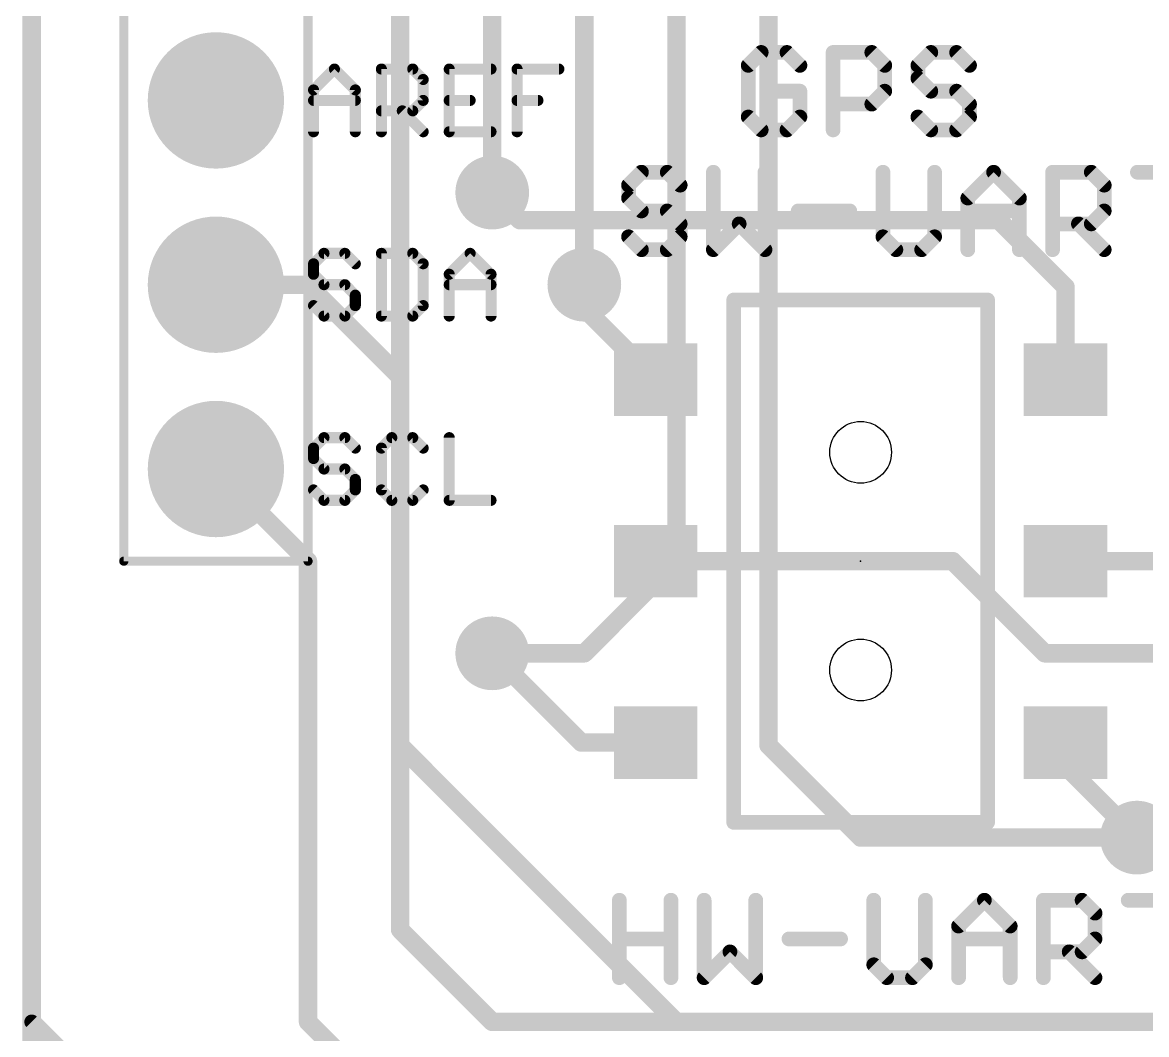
# Model space of a CAD drawing. Extents: x -29 to 78, y -28 to 63.
# Drawn here: x -0.13 to 15.37, y 2.37 to 16.31 of the extents above; entities that cross this region are included whole.
import ezdxf

# ---------------------------------------------------------------- set-up
doc = ezdxf.new("R2010")
doc.units = 0
for name, color, linetype in [('1', 12, 'CONTINUOUS'), ('16', 132, 'CONTINUOUS'), ('17', 110, 'CONTINUOUS'), ('18', 110, 'CONTINUOUS'), ('20', 53, 'CONTINUOUS'), ('21', 41, 'CONTINUOUS'), ('23', 53, 'CONTINUOUS'), ('51', 53, 'CONTINUOUS')]:
    doc.layers.add(name, color=color, linetype=linetype)

# ---------------------------------------------------------------- blocks, each defined once
blk = doc.blocks.new('RECT')
blk.add_solid([(-0.5, -0.5), (0.5, -0.5), (-0.5, 0.5), (0.5, 0.5)])
blk = doc.blocks.new('ROUNDP')
at = {"const_width": 0.5}
blk.add_lwpolyline([(0, -0.25, 1), (0, 0.25, 1), (0, -0.25)], format="xyb", dxfattribs=at)
blk = doc.blocks.new('ROUNDV')
at = {"const_width": 0.5}
blk.add_lwpolyline([(0, -0.25, 1), (0, 0.25, 1), (0, -0.25)], format="xyb", dxfattribs=at)

msp = doc.modelspace()

# ---------------------------------------------------------------- linework, layer by layer
at = {"layer": '1', "const_width": 0.254}
for points in [[(0, 0), (0, 59.69)], [(6.731, 13.589), (6.35, 13.97)], [(13.335, 13.589), (6.731, 13.589)], [(14.255, 12.669), (13.335, 13.589)], [(2.54, 12.7), (3.81, 12.7)], [(3.81, 12.7), (5.08, 11.43)], [(7.62, 12.375), (7.62, 12.7)], [(14.255, 11.39), (14.255, 12.669)], [(8.605, 11.39), (7.62, 12.375)], [(5.08, 11.43), (5.08, 3.81)], [(2.54, 10.16), (3.81, 8.89)], [(3.81, 8.89), (3.81, 2.54)], [(12.7, 8.89), (8.605, 8.89)], [(12.7, 8.89), (13.97, 7.62)], [(40.64, 8.89), (14.255, 8.89)], [(7.58, 6.39), (6.35, 7.62)], [(13.97, 7.62), (41.91, 7.62)], [(8.605, 6.39), (7.58, 6.39)], [(14.255, 6.39), (14.255, 6.065)], [(14.255, 6.065), (15.24, 5.08)], [(5.08, 3.81), (6.35, 2.54)], [(3.81, 2.54), (5.08, 1.27)], [(6.35, 2.54), (48.26, 2.54)]]:
    msp.add_lwpolyline(points, dxfattribs=at)
at = {"layer": '1', "const_width": 0.127}
for points in [[(6.3949, 14.0149, 1), (6.3051, 13.9251)], [(6.731, 13.6525, 1), (6.731, 13.5255)], [(6.6861, 13.5441, 1), (6.7759, 13.6339)], [(13.3799, 13.6339, 1), (13.2901, 13.5441)], [(13.335, 13.5255, 1), (13.335, 13.6525)], [(2.54, 12.7635, 1), (2.54, 12.6365)], [(3.8549, 12.7449, 1), (3.7651, 12.6551)], [(3.81, 12.6365, 1), (3.81, 12.7635)], [(7.6835, 12.7, 1), (7.5565, 12.7)], [(14.3185, 12.669, 1), (14.1915, 12.669)], [(14.2101, 12.6241, 1), (14.2999, 12.7139)], [(7.6649, 12.4199, 1), (7.5751, 12.3301)], [(7.5565, 12.375, 1), (7.6835, 12.375)], [(5.1435, 11.43, 1), (5.0165, 11.43)], [(5.0351, 11.3851, 1), (5.1249, 11.4749)], [(8.5601, 11.3451, 1), (8.6499, 11.4349)], [(14.1915, 11.39, 1), (14.3185, 11.39)], [(2.5849, 10.2049, 1), (2.4951, 10.1151)], [(3.8735, 8.89, 1), (3.7465, 8.89)], [(3.7651, 8.8451, 1), (3.8549, 8.9349)], [(8.605, 8.9535, 1), (8.605, 8.8265)], [(12.7449, 8.9349, 1), (12.6551, 8.8451)], [(12.7, 8.8265, 1), (12.7, 8.9535)], [(14.255, 8.9535, 1), (14.255, 8.8265)], [(6.3949, 7.6649, 1), (6.3051, 7.5751)], [(13.97, 7.6835, 1), (13.97, 7.5565)], [(13.9251, 7.5751, 1), (14.0149, 7.6649)], [(7.58, 6.4535, 1), (7.58, 6.3265)], [(8.605, 6.3265, 1), (8.605, 6.4535)], [(14.3185, 6.39, 1), (14.1915, 6.39)], [(7.5351, 6.3451, 1), (7.6249, 6.4349)], [(14.2999, 6.1099, 1), (14.2101, 6.0201)], [(14.1915, 6.065, 1), (14.3185, 6.065)], [(15.1951, 5.0351, 1), (15.2849, 5.1249)], [(5.1249, 3.8549, 1), (5.0351, 3.7651)], [(5.0165, 3.81, 1), (5.1435, 3.81)], [(3.8549, 2.5849, 1), (3.7651, 2.4951)], [(6.35, 2.6035, 1), (6.35, 2.4765)], [(6.3051, 2.4951, 1), (6.3949, 2.5849)], [(3.7465, 2.54, 1), (3.8735, 2.54)]]:
    msp.add_lwpolyline(points, format="xyb", dxfattribs=at)
at = {"layer": '16', "const_width": 0.254}
for points in [[(0, 0), (0, 59.69)], [(10.16, 52.07), (10.16, 6.35)], [(8.89, 50.8), (8.89, 8.89)], [(7.62, 43.18), (7.62, 12.7)], [(6.35, 40.64), (6.35, 13.97)], [(5.08, 38.1), (5.08, 6.35)], [(8.89, 8.89), (7.62, 7.62)], [(7.62, 7.62), (6.35, 7.62)], [(5.08, 6.35), (8.89, 2.54)], [(10.16, 6.35), (11.43, 5.08)], [(11.43, 5.08), (15.24, 5.08)], [(8.89, 2.54), (16.51, 2.54)]]:
    msp.add_lwpolyline(points, dxfattribs=at)
at = {"layer": '16', "const_width": 0.127}
for points in [[(6.2865, 13.97, 1), (6.4135, 13.97)], [(7.5565, 12.7, 1), (7.6835, 12.7)], [(8.9349, 8.8451, 1), (8.8451, 8.9349)], [(8.8265, 8.89, 1), (8.9535, 8.89)], [(6.35, 7.6835, 1), (6.35, 7.5565)], [(7.5751, 7.6649, 1), (7.6649, 7.5751)], [(7.62, 7.5565, 1), (7.62, 7.6835)], [(5.1249, 6.3949, 1), (5.0351, 6.3051)], [(5.0165, 6.35, 1), (5.1435, 6.35)], [(10.2049, 6.3949, 1), (10.1151, 6.3051)], [(10.0965, 6.35, 1), (10.2235, 6.35)], [(11.43, 5.1435, 1), (11.43, 5.0165)], [(11.3851, 5.0351, 1), (11.4749, 5.1249)], [(15.24, 5.0165, 1), (15.24, 5.1435)], [(8.89, 2.6035, 1), (8.89, 2.4765)], [(8.8451, 2.4951, 1), (8.9349, 2.5849)]]:
    msp.add_lwpolyline(points, format="xyb", dxfattribs=at)
at = {"layer": '20', "const_width": 0.2032}
for points in [[(0, 57.15), (0, 2.54)], [(2.54, 0), (0, 2.54)]]:
    msp.add_lwpolyline(points, dxfattribs=at)
at = {"layer": '20', "const_width": 0.1016}
for points in [[(0.0359, 2.5759, 1), (-0.0359, 2.5041)], [(-0.0508, 2.54, 1), (0.0508, 2.54)]]:
    msp.add_lwpolyline(points, format="xyb", dxfattribs=at)
at = {"layer": '20'}
for centre in [(11.43, 10.39), (11.43, 7.39)]:
    msp.add_circle(centre, 0.425, dxfattribs=at)
at = {"layer": '21'}
for points, const_width in [([(10.0586, 15.9013), (9.8806, 15.7234)], 0.2032), ([(10.4145, 15.9013), (10.0586, 15.9013)], 0.2032), ([(10.5924, 15.7234), (10.4145, 15.9013)], 0.2032), ([(11.05, 14.8336), (11.05, 15.9013)], 0.2032), ([(11.05, 15.9013), (11.5839, 15.9013)], 0.2032), ([(11.5839, 15.9013), (11.7618, 15.7234)], 0.2032), ([(12.3973, 15.9013), (12.2194, 15.7234)], 0.2032), ([(12.7533, 15.9013), (12.3973, 15.9013)], 0.2032), ([(12.9312, 15.7234), (12.7533, 15.9013)], 0.2032), ([(9.8806, 15.7234), (9.8806, 15.0116)], 0.2032), ([(11.7618, 15.7234), (11.7618, 15.3675)], 0.2032), ([(12.2194, 15.7234), (12.2194, 15.5454)], 0.2032), ([(3.8862, 15.3844), (4.1743, 15.6725)], 0.1524), ([(4.1743, 15.6725), (4.4624, 15.3844)], 0.1524), ([(4.8217, 14.8082), (4.8217, 15.6725)], 0.1524), ([(4.8217, 15.6725), (5.2539, 15.6725)], 0.1524), ([(5.2539, 15.6725), (5.3979, 15.5285)], 0.1524), ([(6.3335, 15.6725), (5.7572, 15.6725)], 0.1524), ([(5.7572, 15.6725), (5.7572, 14.8082)], 0.1524), ([(6.6928, 14.8082), (6.6928, 15.6725)], 0.1524), ([(6.6928, 15.6725), (7.269, 15.6725)], 0.1524), ([(5.3979, 15.5285), (5.3979, 15.2404)], 0.1524), ([(12.2194, 15.5454), (12.3973, 15.3675)], 0.2032), ([(3.8862, 14.8082), (3.8862, 15.3844)], 0.1524), ([(4.4624, 15.3844), (4.4624, 14.8082)], 0.1524), ([(10.5924, 15.3675), (10.2365, 15.3675)], 0.2032), ([(10.5924, 15.0116), (10.5924, 15.3675)], 0.2032), ([(11.7618, 15.3675), (11.5839, 15.1895)], 0.2032), ([(12.3973, 15.3675), (12.7533, 15.3675)], 0.2032), ([(12.7533, 15.3675), (12.9312, 15.1895)], 0.2032), ([(3.8862, 15.2404), (4.4624, 15.2404)], 0.1524), ([(5.3979, 15.2404), (5.2539, 15.0963)], 0.1524), ([(5.7572, 15.2404), (6.0454, 15.2404)], 0.1524), ([(6.6928, 15.2404), (6.9809, 15.2404)], 0.1524), ([(11.5839, 15.1895), (11.05, 15.1895)], 0.2032), ([(12.9312, 15.1895), (12.9312, 15.0116)], 0.2032), ([(5.2539, 15.0963), (4.8217, 15.0963)], 0.1524), ([(5.1098, 15.0963), (5.3979, 14.8082)], 0.1524), ([(9.8806, 15.0116), (10.0586, 14.8336)], 0.2032), ([(10.4145, 14.8336), (10.5924, 15.0116)], 0.2032), ([(12.3973, 14.8336), (12.2194, 15.0116)], 0.2032), ([(12.9312, 15.0116), (12.7533, 14.8336)], 0.2032), ([(5.7572, 14.8082), (6.3335, 14.8082)], 0.1524), ([(10.0586, 14.8336), (10.4145, 14.8336)], 0.2032), ([(12.7533, 14.8336), (12.3973, 14.8336)], 0.2032), ([(8.4076, 14.2503), (8.2296, 14.0724)], 0.2032), ([(8.7635, 14.2503), (8.4076, 14.2503)], 0.2032), ([(8.9414, 14.0724), (8.7635, 14.2503)], 0.2032), ([(9.399, 14.2503), (9.399, 13.1826)], 0.2032), ([(10.1108, 13.1826), (10.1108, 14.2503)], 0.2032), ([(11.7378, 14.2503), (11.7378, 13.3605)], 0.2032), ([(12.4496, 13.3605), (12.4496, 14.2503)], 0.2032), ([(12.9072, 13.8944), (13.2631, 14.2503)], 0.2032), ([(13.2631, 14.2503), (13.619, 13.8944)], 0.2032), ([(14.0766, 13.1826), (14.0766, 14.2503)], 0.2032), ([(14.0766, 14.2503), (14.6104, 14.2503)], 0.2032), ([(14.6104, 14.2503), (14.7884, 14.0724)], 0.2032), ([(15.246, 14.2503), (15.9578, 14.2503)], 0.2032), ([(8.2296, 14.0724), (8.2296, 13.8944)], 0.2032), ([(14.7884, 14.0724), (14.7884, 13.7165)], 0.2032), ([(8.2296, 13.8944), (8.4076, 13.7165)], 0.2032), ([(12.9072, 13.1826), (12.9072, 13.8944)], 0.2032), ([(13.619, 13.8944), (13.619, 13.1826)], 0.2032), ([(8.4076, 13.7165), (8.7635, 13.7165)], 0.2032), ([(8.7635, 13.7165), (8.9414, 13.5385)], 0.2032), ([(10.5684, 13.7165), (11.2802, 13.7165)], 0.2032), ([(12.9072, 13.7165), (13.619, 13.7165)], 0.2032), ([(14.7884, 13.7165), (14.6104, 13.5385)], 0.2032), ([(8.9414, 13.5385), (8.9414, 13.3605)], 0.2032), ([(9.399, 13.1826), (9.7549, 13.5385)], 0.2032), ([(9.7549, 13.5385), (10.1108, 13.1826)], 0.2032), ([(14.6104, 13.5385), (14.0766, 13.5385)], 0.2032), ([(14.4325, 13.5385), (14.7884, 13.1826)], 0.2032), ([(8.4076, 13.1826), (8.2296, 13.3605)], 0.2032), ([(8.9414, 13.3605), (8.7635, 13.1826)], 0.2032), ([(11.7378, 13.3605), (11.9157, 13.1826)], 0.2032), ([(12.2716, 13.1826), (12.4496, 13.3605)], 0.2032), ([(4.0303, 13.1325), (3.8862, 12.9885)], 0.1524), ([(4.3184, 13.1325), (4.0303, 13.1325)], 0.1524), ([(4.4624, 12.9885), (4.3184, 13.1325)], 0.1524), ([(4.8217, 13.1325), (4.8217, 12.2682)], 0.1524), ([(5.2539, 13.1325), (4.8217, 13.1325)], 0.1524), ([(5.3979, 12.9885), (5.2539, 13.1325)], 0.1524), ([(5.7572, 12.8444), (6.0454, 13.1325)], 0.1524), ([(6.0454, 13.1325), (6.3335, 12.8444)], 0.1524), ([(8.7635, 13.1826), (8.4076, 13.1826)], 0.2032), ([(11.9157, 13.1826), (12.2716, 13.1826)], 0.2032), ([(3.8862, 12.9885), (3.8862, 12.8444)], 0.1524), ([(5.3979, 12.4123), (5.3979, 12.9885)], 0.1524), ([(3.8862, 12.8444), (4.0303, 12.7004)], 0.1524), ([(5.7572, 12.2682), (5.7572, 12.8444)], 0.1524), ([(6.3335, 12.8444), (6.3335, 12.2682)], 0.1524), ([(4.0303, 12.7004), (4.3184, 12.7004)], 0.1524), ([(4.3184, 12.7004), (4.4624, 12.5563)], 0.1524), ([(5.7572, 12.7004), (6.3335, 12.7004)], 0.1524), ([(4.4624, 12.5563), (4.4624, 12.4123)], 0.1524), ([(13.18, 12.49), (9.68, 12.49)], 0.2032), ([(9.68, 12.49), (9.68, 5.29)], 0.2032), ([(13.18, 5.29), (13.18, 12.49)], 0.2032), ([(4.0303, 12.2682), (3.8862, 12.4123)], 0.1524), ([(4.4624, 12.4123), (4.3184, 12.2682)], 0.1524), ([(5.2539, 12.2682), (5.3979, 12.4123)], 0.1524), ([(4.3184, 12.2682), (4.0303, 12.2682)], 0.1524), ([(4.8217, 12.2682), (5.2539, 12.2682)], 0.1524), ([(4.0303, 10.5925), (3.8862, 10.4485)], 0.1524), ([(4.3184, 10.5925), (4.0303, 10.5925)], 0.1524), ([(4.4624, 10.4485), (4.3184, 10.5925)], 0.1524), ([(4.9658, 10.5925), (4.8217, 10.4485)], 0.1524), ([(5.2539, 10.5925), (4.9658, 10.5925)], 0.1524), ([(5.3979, 10.4485), (5.2539, 10.5925)], 0.1524), ([(5.7572, 10.5925), (5.7572, 9.7282)], 0.1524), ([(3.8862, 10.4485), (3.8862, 10.3044)], 0.1524), ([(4.8217, 10.4485), (4.8217, 9.8723)], 0.1524), ([(3.8862, 10.3044), (4.0303, 10.1604)], 0.1524), ([(4.0303, 10.1604), (4.3184, 10.1604)], 0.1524), ([(4.3184, 10.1604), (4.4624, 10.0163)], 0.1524), ([(4.4624, 10.0163), (4.4624, 9.8723)], 0.1524), ([(4.0303, 9.7282), (3.8862, 9.8723)], 0.1524), ([(4.4624, 9.8723), (4.3184, 9.7282)], 0.1524), ([(4.8217, 9.8723), (4.9658, 9.7282)], 0.1524), ([(5.2539, 9.7282), (5.3979, 9.8723)], 0.1524), ([(4.3184, 9.7282), (4.0303, 9.7282)], 0.1524), ([(4.9658, 9.7282), (5.2539, 9.7282)], 0.1524), ([(5.7572, 9.7282), (6.3335, 9.7282)], 0.1524), ([(9.68, 5.29), (13.18, 5.29)], 0.2032), ([(8.1026, 3.1496), (8.1026, 4.2173)], 0.2032), ([(8.8144, 4.2173), (8.8144, 3.1496)], 0.2032), ([(9.272, 4.2173), (9.272, 3.1496)], 0.2032), ([(9.9838, 3.1496), (9.9838, 4.2173)], 0.2032), ([(11.6108, 4.2173), (11.6108, 3.3276)], 0.2032), ([(12.3226, 3.3276), (12.3226, 4.2173)], 0.2032), ([(12.7802, 3.8614), (13.1361, 4.2173)], 0.2032), ([(13.1361, 4.2173), (13.492, 3.8614)], 0.2032), ([(13.9496, 3.1496), (13.9496, 4.2173)], 0.2032), ([(13.9496, 4.2173), (14.4834, 4.2173)], 0.2032), ([(14.4834, 4.2173), (14.6614, 4.0394)], 0.2032), ([(15.119, 4.2173), (15.8308, 4.2173)], 0.2032), ([(14.6614, 4.0394), (14.6614, 3.6835)], 0.2032), ([(12.7802, 3.1496), (12.7802, 3.8614)], 0.2032), ([(13.492, 3.8614), (13.492, 3.1496)], 0.2032), ([(8.1026, 3.6835), (8.8144, 3.6835)], 0.2032), ([(10.4414, 3.6835), (11.1532, 3.6835)], 0.2032), ([(12.7802, 3.6835), (13.492, 3.6835)], 0.2032), ([(14.6614, 3.6835), (14.4834, 3.5055)], 0.2032), ([(9.272, 3.1496), (9.6279, 3.5055)], 0.2032), ([(9.6279, 3.5055), (9.9838, 3.1496)], 0.2032), ([(14.4834, 3.5055), (13.9496, 3.5055)], 0.2032), ([(14.3055, 3.5055), (14.6614, 3.1496)], 0.2032), ([(11.6108, 3.3276), (11.7887, 3.1496)], 0.2032), ([(12.1446, 3.1496), (12.3226, 3.3276)], 0.2032), ([(11.7887, 3.1496), (12.1446, 3.1496)], 0.2032)]:
    msp.add_lwpolyline(points, dxfattribs=dict(at, const_width=const_width))
for points, const_width in [([(10.0586, 15.9521, 1), (10.0586, 15.8505)], 0.1016), ([(10.0945, 15.8654, 1), (10.0226, 15.9372)], 0.1016), ([(10.4504, 15.9372, 1), (10.3785, 15.8654)], 0.1016), ([(10.4145, 15.8505, 1), (10.4145, 15.9521)], 0.1016), ([(11.1008, 15.9013, 1), (10.9992, 15.9013)], 0.1016), ([(11.05, 15.9521, 1), (11.05, 15.8505)], 0.1016), ([(11.6198, 15.9372, 1), (11.5479, 15.8654)], 0.1016), ([(11.5839, 15.8505, 1), (11.5839, 15.9521)], 0.1016), ([(12.3973, 15.9521, 1), (12.3973, 15.8505)], 0.1016), ([(12.4333, 15.8654, 1), (12.3614, 15.9372)], 0.1016), ([(12.7892, 15.9372, 1), (12.7173, 15.8654)], 0.1016), ([(12.7533, 15.8505, 1), (12.7533, 15.9521)], 0.1016), ([(9.9314, 15.7234, 1), (9.8298, 15.7234)], 0.1016), ([(9.8447, 15.7593, 1), (9.9165, 15.6874)], 0.1016), ([(10.5565, 15.6874, 1), (10.6283, 15.7593)], 0.1016), ([(11.8126, 15.7234, 1), (11.711, 15.7234)], 0.1016), ([(11.7259, 15.6874, 1), (11.7977, 15.7593)], 0.1016), ([(12.2702, 15.7234, 1), (12.1686, 15.7234)], 0.1016), ([(12.1835, 15.7593, 1), (12.2553, 15.6874)], 0.1016), ([(12.8953, 15.6874, 1), (12.9671, 15.7593)], 0.1016), ([(4.2013, 15.6995, 1), (4.1474, 15.6456)], 0.0762), ([(4.2013, 15.6456, 1), (4.1474, 15.6995)], 0.0762), ([(4.8598, 15.6725, 1), (4.7836, 15.6725)], 0.0762), ([(4.8217, 15.7106, 1), (4.8217, 15.6344)], 0.0762), ([(5.2808, 15.6995, 1), (5.2269, 15.6456)], 0.0762), ([(5.2539, 15.6344, 1), (5.2539, 15.7106)], 0.0762), ([(5.7572, 15.7106, 1), (5.7572, 15.6344)], 0.0762), ([(5.7953, 15.6725, 1), (5.7191, 15.6725)], 0.0762), ([(6.3335, 15.6344, 1), (6.3335, 15.7106)], 0.0762), ([(6.7309, 15.6725, 1), (6.6547, 15.6725)], 0.0762), ([(6.6928, 15.7106, 1), (6.6928, 15.6344)], 0.0762), ([(7.269, 15.6344, 1), (7.269, 15.7106)], 0.0762), ([(5.436, 15.5285, 1), (5.3598, 15.5285)], 0.0762), ([(5.371, 15.5015, 1), (5.4249, 15.5554)], 0.0762), ([(12.2553, 15.5813, 1), (12.1835, 15.5095)], 0.1016), ([(12.1686, 15.5454, 1), (12.2702, 15.5454)], 0.1016), ([(3.9243, 15.3844, 1), (3.8481, 15.3844)], 0.0762), ([(3.8593, 15.4114, 1), (3.9131, 15.3575)], 0.0762), ([(4.5005, 15.3844, 1), (4.4243, 15.3844)], 0.0762), ([(4.4355, 15.3575, 1), (4.4894, 15.4114)], 0.0762), ([(10.2365, 15.4183, 1), (10.2365, 15.3167)], 0.1016), ([(10.6432, 15.3675, 1), (10.5416, 15.3675)], 0.1016), ([(10.5924, 15.3167, 1), (10.5924, 15.4183)], 0.1016), ([(11.711, 15.3675, 1), (11.8126, 15.3675)], 0.1016), ([(11.7977, 15.3315, 1), (11.7259, 15.4034)], 0.1016), ([(12.3973, 15.4183, 1), (12.3973, 15.3167)], 0.1016), ([(12.3614, 15.3315, 1), (12.4333, 15.4034)], 0.1016), ([(12.7892, 15.4034, 1), (12.7173, 15.3315)], 0.1016), ([(12.7533, 15.3167, 1), (12.7533, 15.4183)], 0.1016), ([(3.8862, 15.2785, 1), (3.8862, 15.2023)], 0.0762), ([(4.4624, 15.2023, 1), (4.4624, 15.2785)], 0.0762), ([(5.3598, 15.2404, 1), (5.436, 15.2404)], 0.0762), ([(5.4249, 15.2134, 1), (5.371, 15.2673)], 0.0762), ([(5.7572, 15.2785, 1), (5.7572, 15.2023)], 0.0762), ([(6.0454, 15.2023, 1), (6.0454, 15.2785)], 0.0762), ([(6.6928, 15.2785, 1), (6.6928, 15.2023)], 0.0762), ([(6.9809, 15.2023, 1), (6.9809, 15.2785)], 0.0762), ([(11.05, 15.2403, 1), (11.05, 15.1387)], 0.1016), ([(11.5479, 15.2254, 1), (11.6198, 15.1536)], 0.1016), ([(11.5839, 15.1387, 1), (11.5839, 15.2403)], 0.1016), ([(12.982, 15.1895, 1), (12.8804, 15.1895)], 0.1016), ([(12.8953, 15.1536, 1), (12.9671, 15.2254)], 0.1016), ([(4.8217, 15.1344, 1), (4.8217, 15.0582)], 0.0762), ([(5.1368, 15.1233, 1), (5.0829, 15.0694)], 0.0762), ([(5.2269, 15.1233, 1), (5.2808, 15.0694)], 0.0762), ([(5.2539, 15.0582, 1), (5.2539, 15.1344)], 0.0762), ([(9.9165, 15.0475, 1), (9.8447, 14.9756)], 0.1016), ([(9.8298, 15.0116, 1), (9.9314, 15.0116)], 0.1016), ([(10.5416, 15.0116, 1), (10.6432, 15.0116)], 0.1016), ([(10.6283, 14.9756, 1), (10.5565, 15.0475)], 0.1016), ([(12.2553, 15.0475, 1), (12.1835, 14.9756)], 0.1016), ([(12.8804, 15.0116, 1), (12.982, 15.0116)], 0.1016), ([(12.9671, 14.9756, 1), (12.8953, 15.0475)], 0.1016), ([(5.7572, 14.8463, 1), (5.7572, 14.7701)], 0.0762), ([(6.3335, 14.7701, 1), (6.3335, 14.8463)], 0.0762), ([(10.0586, 14.8844, 1), (10.0586, 14.7828)], 0.1016), ([(10.0226, 14.7977, 1), (10.0945, 14.8695)], 0.1016), ([(10.3785, 14.8695, 1), (10.4504, 14.7977)], 0.1016), ([(10.4145, 14.7828, 1), (10.4145, 14.8844)], 0.1016), ([(10.9992, 14.8336, 1), (11.1008, 14.8336)], 0.1016), ([(12.3973, 14.8844, 1), (12.3973, 14.7828)], 0.1016), ([(12.3614, 14.7977, 1), (12.4333, 14.8695)], 0.1016), ([(12.7173, 14.8695, 1), (12.7892, 14.7977)], 0.1016), ([(12.7533, 14.7828, 1), (12.7533, 14.8844)], 0.1016), ([(3.8481, 14.8082, 1), (3.9243, 14.8082)], 0.0762), ([(4.4243, 14.8082, 1), (4.5005, 14.8082)], 0.0762), ([(4.7836, 14.8082, 1), (4.8598, 14.8082)], 0.0762), ([(5.371, 14.7813, 1), (5.4249, 14.8351)], 0.0762), ([(5.7191, 14.8082, 1), (5.7953, 14.8082)], 0.0762), ([(6.6547, 14.8082, 1), (6.7309, 14.8082)], 0.0762), ([(8.4076, 14.3011, 1), (8.4076, 14.1995)], 0.1016), ([(8.4435, 14.2144, 1), (8.3716, 14.2862)], 0.1016), ([(8.7994, 14.2862, 1), (8.7275, 14.2144)], 0.1016), ([(8.7635, 14.1995, 1), (8.7635, 14.3011)], 0.1016), ([(9.4498, 14.2503, 1), (9.3482, 14.2503)], 0.1016), ([(10.1616, 14.2503, 1), (10.06, 14.2503)], 0.1016), ([(11.7886, 14.2503, 1), (11.687, 14.2503)], 0.1016), ([(12.5004, 14.2503, 1), (12.3988, 14.2503)], 0.1016), ([(13.299, 14.2862, 1), (13.2272, 14.2144)], 0.1016), ([(13.299, 14.2144, 1), (13.2272, 14.2862)], 0.1016), ([(14.1274, 14.2503, 1), (14.0258, 14.2503)], 0.1016), ([(14.0766, 14.3011, 1), (14.0766, 14.1995)], 0.1016), ([(14.6464, 14.2862, 1), (14.5745, 14.2144)], 0.1016), ([(14.6104, 14.1995, 1), (14.6104, 14.3011)], 0.1016), ([(15.246, 14.3011, 1), (15.246, 14.1995)], 0.1016), ([(8.2804, 14.0724, 1), (8.1788, 14.0724)], 0.1016), ([(8.1937, 14.1083, 1), (8.2655, 14.0364)], 0.1016), ([(8.9055, 14.0364, 1), (8.9773, 14.1083)], 0.1016), ([(14.8392, 14.0724, 1), (14.7376, 14.0724)], 0.1016), ([(14.7525, 14.0364, 1), (14.8243, 14.1083)], 0.1016), ([(8.2655, 13.9303, 1), (8.1937, 13.8585)], 0.1016), ([(12.958, 13.8944, 1), (12.8564, 13.8944)], 0.1016), ([(12.8713, 13.9303, 1), (12.9431, 13.8585)], 0.1016), ([(13.6698, 13.8944, 1), (13.5682, 13.8944)], 0.1016), ([(13.5831, 13.8585, 1), (13.6549, 13.9303)], 0.1016), ([(8.1788, 13.8944, 1), (8.2804, 13.8944)], 0.1016), ([(8.4076, 13.7673, 1), (8.4076, 13.6657)], 0.1016), ([(8.3716, 13.6805, 1), (8.4435, 13.7524)], 0.1016), ([(8.7994, 13.7524, 1), (8.7275, 13.6805)], 0.1016), ([(8.7635, 13.6657, 1), (8.7635, 13.7673)], 0.1016), ([(10.5684, 13.7673, 1), (10.5684, 13.6657)], 0.1016), ([(11.2802, 13.6657, 1), (11.2802, 13.7673)], 0.1016), ([(12.9072, 13.7673, 1), (12.9072, 13.6657)], 0.1016), ([(13.619, 13.6657, 1), (13.619, 13.7673)], 0.1016), ([(14.8243, 13.6805, 1), (14.7525, 13.7524)], 0.1016), ([(8.9922, 13.5385, 1), (8.8906, 13.5385)], 0.1016), ([(9.7908, 13.5744, 1), (9.719, 13.5026)], 0.1016), ([(9.7908, 13.5026, 1), (9.719, 13.5744)], 0.1016), ([(14.0766, 13.5893, 1), (14.0766, 13.4877)], 0.1016), ([(14.4684, 13.5744, 1), (14.3966, 13.5026)], 0.1016), ([(14.6104, 13.4877, 1), (14.6104, 13.5893)], 0.1016), ([(14.7376, 13.7165, 1), (14.8392, 13.7165)], 0.1016), ([(8.9055, 13.5026, 1), (8.9773, 13.5744)], 0.1016), ([(14.5745, 13.5744, 1), (14.6464, 13.5026)], 0.1016), ([(8.2655, 13.3965, 1), (8.1937, 13.3246)], 0.1016), ([(8.8906, 13.3605, 1), (8.9922, 13.3605)], 0.1016), ([(8.9773, 13.3246, 1), (8.9055, 13.3965)], 0.1016), ([(11.7737, 13.3965, 1), (11.7019, 13.3246)], 0.1016), ([(11.687, 13.3605, 1), (11.7886, 13.3605)], 0.1016), ([(12.3988, 13.3605, 1), (12.5004, 13.3605)], 0.1016), ([(12.4855, 13.3246, 1), (12.4137, 13.3965)], 0.1016), ([(4.0303, 13.1706, 1), (4.0303, 13.0944)], 0.0762), ([(4.0572, 13.1056, 1), (4.0033, 13.1595)], 0.0762), ([(4.3453, 13.1595, 1), (4.2914, 13.1056)], 0.0762), ([(4.3184, 13.0944, 1), (4.3184, 13.1706)], 0.0762), ([(4.8598, 13.1325, 1), (4.7836, 13.1325)], 0.0762), ([(4.8217, 13.1706, 1), (4.8217, 13.0944)], 0.0762), ([(5.2808, 13.1595, 1), (5.2269, 13.1056)], 0.0762), ([(5.2539, 13.0944, 1), (5.2539, 13.1706)], 0.0762), ([(6.0723, 13.1595, 1), (6.0184, 13.1056)], 0.0762), ([(6.0723, 13.1056, 1), (6.0184, 13.1595)], 0.0762), ([(8.4076, 13.2334, 1), (8.4076, 13.1318)], 0.1016), ([(8.3716, 13.1467, 1), (8.4435, 13.2185)], 0.1016), ([(8.7275, 13.2185, 1), (8.7994, 13.1467)], 0.1016), ([(8.7635, 13.1318, 1), (8.7635, 13.2334)], 0.1016), ([(9.3631, 13.2185, 1), (9.4349, 13.1467)], 0.1016), ([(9.3482, 13.1826, 1), (9.4498, 13.1826)], 0.1016), ([(10.06, 13.1826, 1), (10.1616, 13.1826)], 0.1016), ([(10.0749, 13.1467, 1), (10.1467, 13.2185)], 0.1016), ([(11.9157, 13.2334, 1), (11.9157, 13.1318)], 0.1016), ([(11.8798, 13.1467, 1), (11.9517, 13.2185)], 0.1016), ([(12.2357, 13.2185, 1), (12.3076, 13.1467)], 0.1016), ([(12.2716, 13.1318, 1), (12.2716, 13.2334)], 0.1016), ([(12.8564, 13.1826, 1), (12.958, 13.1826)], 0.1016), ([(13.5682, 13.1826, 1), (13.6698, 13.1826)], 0.1016), ([(14.0258, 13.1826, 1), (14.1274, 13.1826)], 0.1016), ([(14.7525, 13.1467, 1), (14.8243, 13.2185)], 0.1016), ([(3.9243, 12.9885, 1), (3.8481, 12.9885)], 0.0762), ([(3.8593, 13.0154, 1), (3.9131, 12.9615)], 0.0762), ([(4.4355, 12.9615, 1), (4.4894, 13.0154)], 0.0762), ([(5.436, 12.9885, 1), (5.3598, 12.9885)], 0.0762), ([(5.371, 12.9615, 1), (5.4249, 13.0154)], 0.0762), ([(3.9131, 12.8714, 1), (3.8593, 12.8175)], 0.0762), ([(3.8481, 12.8444, 1), (3.9243, 12.8444)], 0.0762), ([(5.7953, 12.8444, 1), (5.7191, 12.8444)], 0.0762), ([(5.7303, 12.8714, 1), (5.7842, 12.8175)], 0.0762), ([(6.3716, 12.8444, 1), (6.2954, 12.8444)], 0.0762), ([(6.3065, 12.8175, 1), (6.3604, 12.8714)], 0.0762), ([(4.0303, 12.7385, 1), (4.0303, 12.6623)], 0.0762), ([(4.0033, 12.6734, 1), (4.0572, 12.7273)], 0.0762), ([(4.3453, 12.7273, 1), (4.2914, 12.6734)], 0.0762), ([(4.3184, 12.6623, 1), (4.3184, 12.7385)], 0.0762), ([(5.7572, 12.7385, 1), (5.7572, 12.6623)], 0.0762), ([(6.3335, 12.6623, 1), (6.3335, 12.7385)], 0.0762), ([(4.5005, 12.5563, 1), (4.4243, 12.5563)], 0.0762), ([(4.4355, 12.5294, 1), (4.4894, 12.5833)], 0.0762), ([(9.68, 12.5408, 1), (9.68, 12.4392)], 0.1016), ([(9.7308, 12.49, 1), (9.6292, 12.49)], 0.1016), ([(13.2308, 12.49, 1), (13.1292, 12.49)], 0.1016), ([(13.18, 12.4392, 1), (13.18, 12.5408)], 0.1016), ([(3.9131, 12.4392, 1), (3.8593, 12.3853)], 0.0762), ([(4.4243, 12.4123, 1), (4.5005, 12.4123)], 0.0762), ([(4.4894, 12.3853, 1), (4.4355, 12.4392)], 0.0762), ([(5.3598, 12.4123, 1), (5.436, 12.4123)], 0.0762), ([(5.4249, 12.3853, 1), (5.371, 12.4392)], 0.0762), ([(4.0303, 12.3063, 1), (4.0303, 12.2301)], 0.0762), ([(4.0033, 12.2413, 1), (4.0572, 12.2951)], 0.0762), ([(4.2914, 12.2951, 1), (4.3453, 12.2413)], 0.0762), ([(4.3184, 12.2301, 1), (4.3184, 12.3063)], 0.0762), ([(4.8217, 12.3063, 1), (4.8217, 12.2301)], 0.0762), ([(4.7836, 12.2682, 1), (4.8598, 12.2682)], 0.0762), ([(5.2269, 12.2951, 1), (5.2808, 12.2413)], 0.0762), ([(5.2539, 12.2301, 1), (5.2539, 12.3063)], 0.0762), ([(5.7191, 12.2682, 1), (5.7953, 12.2682)], 0.0762), ([(6.2954, 12.2682, 1), (6.3716, 12.2682)], 0.0762), ([(4.0303, 10.6306, 1), (4.0303, 10.5544)], 0.0762), ([(4.0572, 10.5656, 1), (4.0033, 10.6195)], 0.0762), ([(4.3453, 10.6195, 1), (4.2914, 10.5656)], 0.0762), ([(4.3184, 10.5544, 1), (4.3184, 10.6306)], 0.0762), ([(4.9658, 10.6306, 1), (4.9658, 10.5544)], 0.0762), ([(4.9927, 10.5656, 1), (4.9388, 10.6195)], 0.0762), ([(5.2808, 10.6195, 1), (5.2269, 10.5656)], 0.0762), ([(5.2539, 10.5544, 1), (5.2539, 10.6306)], 0.0762), ([(5.7953, 10.5925, 1), (5.7191, 10.5925)], 0.0762), ([(3.9243, 10.4485, 1), (3.8481, 10.4485)], 0.0762), ([(3.8593, 10.4754, 1), (3.9131, 10.4215)], 0.0762), ([(4.4355, 10.4215, 1), (4.4894, 10.4754)], 0.0762), ([(4.8598, 10.4485, 1), (4.7836, 10.4485)], 0.0762), ([(4.7948, 10.4754, 1), (4.8487, 10.4215)], 0.0762), ([(5.371, 10.4215, 1), (5.4249, 10.4754)], 0.0762), ([(3.9131, 10.3314, 1), (3.8593, 10.2775)], 0.0762), ([(3.8481, 10.3044, 1), (3.9243, 10.3044)], 0.0762), ([(4.0303, 10.1985, 1), (4.0303, 10.1223)], 0.0762), ([(4.3453, 10.1873, 1), (4.2914, 10.1334)], 0.0762), ([(4.3184, 10.1223, 1), (4.3184, 10.1985)], 0.0762), ([(4.0033, 10.1334, 1), (4.0572, 10.1873)], 0.0762), ([(4.5005, 10.0163, 1), (4.4243, 10.0163)], 0.0762), ([(4.4355, 9.9894, 1), (4.4894, 10.0433)], 0.0762), ([(3.9131, 9.8992, 1), (3.8593, 9.8453)], 0.0762), ([(4.4894, 9.8453, 1), (4.4355, 9.8992)], 0.0762), ([(4.8487, 9.8992, 1), (4.7948, 9.8453)], 0.0762), ([(5.4249, 9.8453, 1), (5.371, 9.8992)], 0.0762), ([(4.0303, 9.7663, 1), (4.0303, 9.6901)], 0.0762), ([(4.0033, 9.7013, 1), (4.0572, 9.7551)], 0.0762), ([(4.2914, 9.7551, 1), (4.3453, 9.7013)], 0.0762), ([(4.3184, 9.6901, 1), (4.3184, 9.7663)], 0.0762), ([(4.4243, 9.8723, 1), (4.5005, 9.8723)], 0.0762), ([(4.7836, 9.8723, 1), (4.8598, 9.8723)], 0.0762), ([(4.9658, 9.7663, 1), (4.9658, 9.6901)], 0.0762), ([(4.9388, 9.7013, 1), (4.9927, 9.7551)], 0.0762), ([(5.2269, 9.7551, 1), (5.2808, 9.7013)], 0.0762), ([(5.2539, 9.6901, 1), (5.2539, 9.7663)], 0.0762), ([(5.7572, 9.7663, 1), (5.7572, 9.6901)], 0.0762), ([(5.7191, 9.7282, 1), (5.7953, 9.7282)], 0.0762), ([(6.3335, 9.6901, 1), (6.3335, 9.7663)], 0.0762), ([(9.68, 5.3408, 1), (9.68, 5.2392)], 0.1016), ([(9.6292, 5.29, 1), (9.7308, 5.29)], 0.1016), ([(13.1292, 5.29, 1), (13.2308, 5.29)], 0.1016), ([(13.18, 5.2392, 1), (13.18, 5.3408)], 0.1016), ([(8.1534, 4.2173, 1), (8.0518, 4.2173)], 0.1016), ([(8.8652, 4.2173, 1), (8.7636, 4.2173)], 0.1016), ([(9.3228, 4.2173, 1), (9.2212, 4.2173)], 0.1016), ([(10.0346, 4.2173, 1), (9.933, 4.2173)], 0.1016), ([(11.6616, 4.2173, 1), (11.56, 4.2173)], 0.1016), ([(12.3734, 4.2173, 1), (12.2718, 4.2173)], 0.1016), ([(13.172, 4.2532, 1), (13.1002, 4.1814)], 0.1016), ([(13.172, 4.1814, 1), (13.1002, 4.2532)], 0.1016), ([(14.0004, 4.2173, 1), (13.8988, 4.2173)], 0.1016), ([(13.9496, 4.2681, 1), (13.9496, 4.1665)], 0.1016), ([(14.5194, 4.2532, 1), (14.4475, 4.1814)], 0.1016), ([(14.4834, 4.1665, 1), (14.4834, 4.2681)], 0.1016), ([(15.119, 4.2681, 1), (15.119, 4.1665)], 0.1016), ([(14.7122, 4.0394, 1), (14.6106, 4.0394)], 0.1016), ([(14.6255, 4.0034, 1), (14.6973, 4.0753)], 0.1016), ([(12.831, 3.8614, 1), (12.7294, 3.8614)], 0.1016), ([(12.7443, 3.8973, 1), (12.8161, 3.8255)], 0.1016), ([(13.5428, 3.8614, 1), (13.4412, 3.8614)], 0.1016), ([(13.4561, 3.8255, 1), (13.5279, 3.8973)], 0.1016), ([(8.1026, 3.7343, 1), (8.1026, 3.6327)], 0.1016), ([(8.8144, 3.6327, 1), (8.8144, 3.7343)], 0.1016), ([(10.4414, 3.7343, 1), (10.4414, 3.6327)], 0.1016), ([(11.1532, 3.6327, 1), (11.1532, 3.7343)], 0.1016), ([(12.7802, 3.7343, 1), (12.7802, 3.6327)], 0.1016), ([(13.492, 3.6327, 1), (13.492, 3.7343)], 0.1016), ([(14.6106, 3.6835, 1), (14.7122, 3.6835)], 0.1016), ([(14.6973, 3.6475, 1), (14.6255, 3.7194)], 0.1016), ([(9.6638, 3.5414, 1), (9.592, 3.4696)], 0.1016), ([(9.6638, 3.4696, 1), (9.592, 3.5414)], 0.1016), ([(13.9496, 3.5563, 1), (13.9496, 3.4547)], 0.1016), ([(14.3414, 3.5414, 1), (14.2696, 3.4696)], 0.1016), ([(14.4475, 3.5414, 1), (14.5194, 3.4696)], 0.1016), ([(14.4834, 3.4547, 1), (14.4834, 3.5563)], 0.1016), ([(11.6467, 3.3635, 1), (11.5749, 3.2916)], 0.1016), ([(12.3585, 3.2916, 1), (12.2867, 3.3635)], 0.1016), ([(11.56, 3.3276, 1), (11.6616, 3.3276)], 0.1016), ([(12.2718, 3.3276, 1), (12.3734, 3.3276)], 0.1016), ([(8.0518, 3.1496, 1), (8.1534, 3.1496)], 0.1016), ([(8.7636, 3.1496, 1), (8.8652, 3.1496)], 0.1016), ([(9.2361, 3.1855, 1), (9.3079, 3.1137)], 0.1016), ([(9.2212, 3.1496, 1), (9.3228, 3.1496)], 0.1016), ([(9.933, 3.1496, 1), (10.0346, 3.1496)], 0.1016), ([(9.9479, 3.1137, 1), (10.0197, 3.1855)], 0.1016), ([(11.7887, 3.2004, 1), (11.7887, 3.0988)], 0.1016), ([(11.7528, 3.1137, 1), (11.8247, 3.1855)], 0.1016), ([(12.1087, 3.1855, 1), (12.1806, 3.1137)], 0.1016), ([(12.1446, 3.0988, 1), (12.1446, 3.2004)], 0.1016), ([(12.7294, 3.1496, 1), (12.831, 3.1496)], 0.1016), ([(13.4412, 3.1496, 1), (13.5428, 3.1496)], 0.1016), ([(13.8988, 3.1496, 1), (14.0004, 3.1496)], 0.1016), ([(14.6255, 3.1137, 1), (14.6973, 3.1855)], 0.1016)]:
    msp.add_lwpolyline(points, format="xyb", dxfattribs=dict(at, const_width=const_width))
at = {"layer": '23'}
msp.add_point((11.43, 8.89), dxfattribs=at)
at = {"layer": '51'}
for points, const_width in [([(0, 55.88), (0, 2.54)], 0.254), ([(1.27, 8.89), (1.27, 34.29)], 0.127), ([(3.81, 34.29), (3.81, 8.89)], 0.127), ([(3.81, 8.89), (1.27, 8.89)], 0.127), ([(0, 2.54), (2.54, 0)], 0.254)]:
    msp.add_lwpolyline(points, dxfattribs=dict(at, const_width=const_width))
for points, const_width in [([(1.27, 8.9218, 1), (1.27, 8.8582)], 0.0635), ([(1.2383, 8.89, 1), (1.3017, 8.89)], 0.0635), ([(3.7782, 8.89, 1), (3.8418, 8.89)], 0.0635), ([(3.81, 8.8582, 1), (3.81, 8.9218)], 0.0635), ([(0.0449, 2.5849, 1), (-0.0449, 2.4951)], 0.127), ([(-0.0635, 2.54, 1), (0.0635, 2.54)], 0.127)]:
    msp.add_lwpolyline(points, format="xyb", dxfattribs=dict(at, const_width=const_width))

# ---------------------------------------------------------------- block references
at = {"layer": '1', "yscale": 1.15, "rotation": 90}
for p in [(8.605, 11.39), (14.255, 11.39), (8.605, 8.89), (14.255, 8.89), (8.605, 6.39), (14.255, 6.39)]:
    msp.add_blockref('RECT', p, dxfattribs=at)
at = {"layer": '17', "xscale": 1.8796, "yscale": 1.8796, "rotation": 90}
for p in [(2.54, 15.24), (2.54, 15.24), (2.54, 12.7), (2.54, 12.7), (2.54, 10.16), (2.54, 10.16)]:
    msp.add_blockref('ROUNDP', p, dxfattribs=at)
at = {"layer": '18', "xscale": 1.016, "yscale": 1.016}
for p in [(6.35, 13.97), (6.35, 13.97), (7.62, 12.7), (7.62, 12.7), (6.35, 7.62), (6.35, 7.62), (15.24, 5.08), (15.24, 5.08)]:
    msp.add_blockref('ROUNDV', p, dxfattribs=at)

doc.saveas('drawing.dxf')
